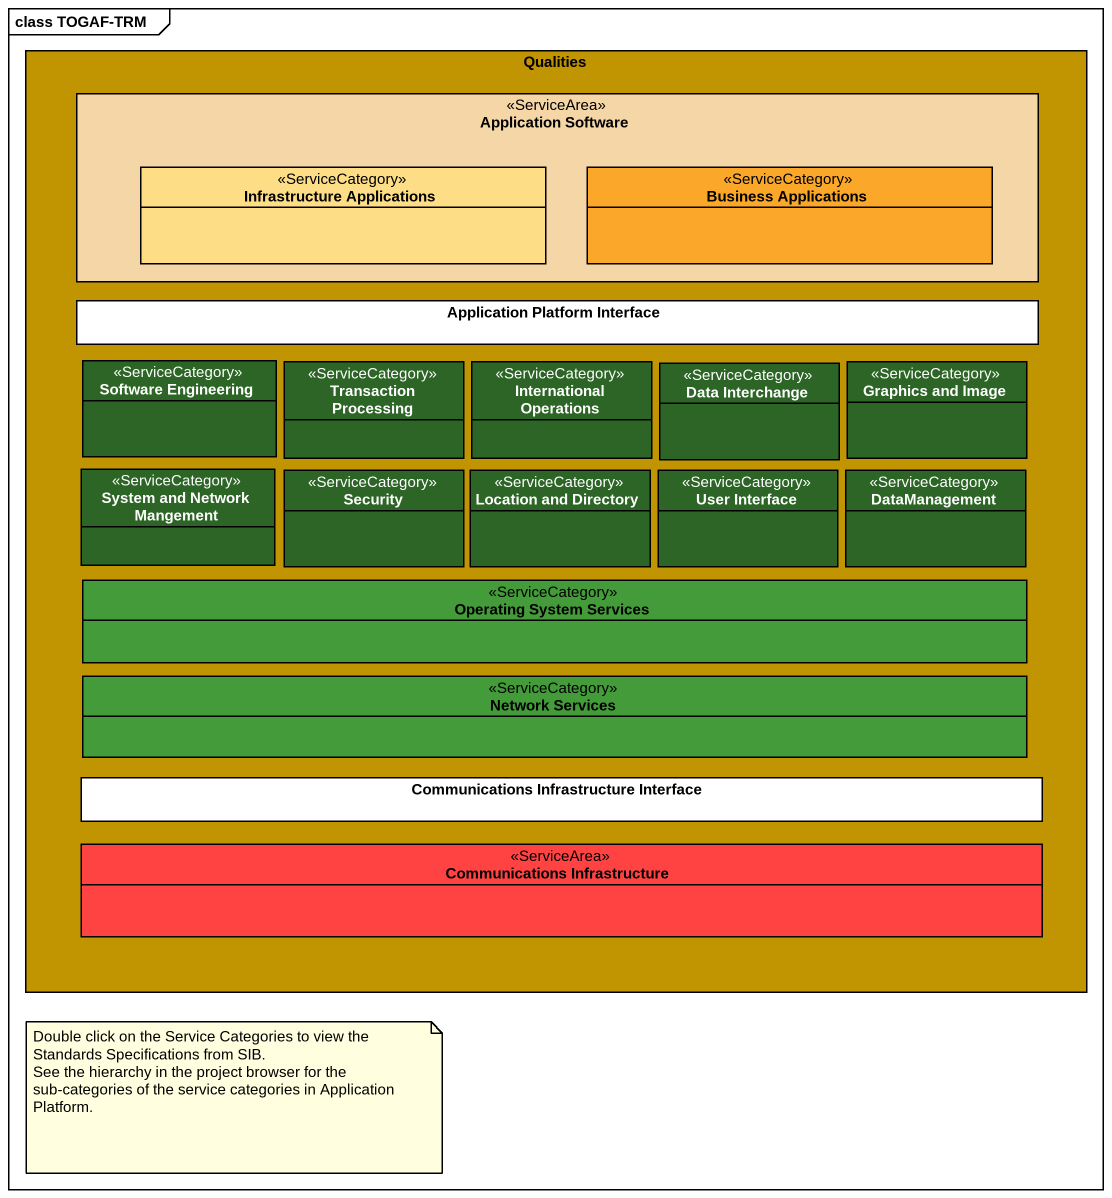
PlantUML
@startuml
mainframe class TOGAF-TRM
allowmixing
hide circle
hide empty members
rectangle Qualities #C19401 {
  rectangle "Application Software" as Application_Software <<ServiceArea>> #F5D6A6 {
    class "Infrastructure Applications" as Infrastructure_Applications <<ServiceCategory>> #FDDD85
    class "Business Applications" as Business_Applications <<ServiceCategory>> #FBA729
  }
  rectangle "Application Platform Interface" as Application_Platform #FFFFFF
  class "Software Engineering" as Software_Engineering <<ServiceCategory>> #2C6525
  class "Transaction Processing" as Transaction_Processing <<ServiceCategory>> #2C6525
  class "International Operations" as International_Operations <<ServiceCategory>> #2C6525
  class "Data Interchange" as Data_Interchange <<ServiceCategory>> #2C6525
  class "Graphics and Image" as Graphics_and_Image <<ServiceCategory>> #2C6525
  class "System and Network Mangement" as System_and_Network_Mangement <<ServiceCategory>> #2C6525
  class Security <<ServiceCategory>> #2C6525
  class "Location and Directory" as Location_and_Directory <<ServiceCategory>> #2C6525
  class "User Interface" as User_Interface <<ServiceCategory>> #2C6525
  class DataManagement <<ServiceCategory>> #2C6525
  class "Operating System Services" as Operating_System_Services <<ServiceCategory>> #439B39
  class "Network Services" as Network_Services <<ServiceCategory>> #439B39
  rectangle "Communications Infrastructure Interface" as Communications #FFFFFF
  class "Communications Infrastructure" as Communications_2 <<ServiceArea>> #FF4343
}
note as N1
  Double click on the Service Categories to view the Standards Specifications from SIB.
  See the hierarchy in the project browser for the sub-categories of the service categories in Application Platform.
end note
@enduml
